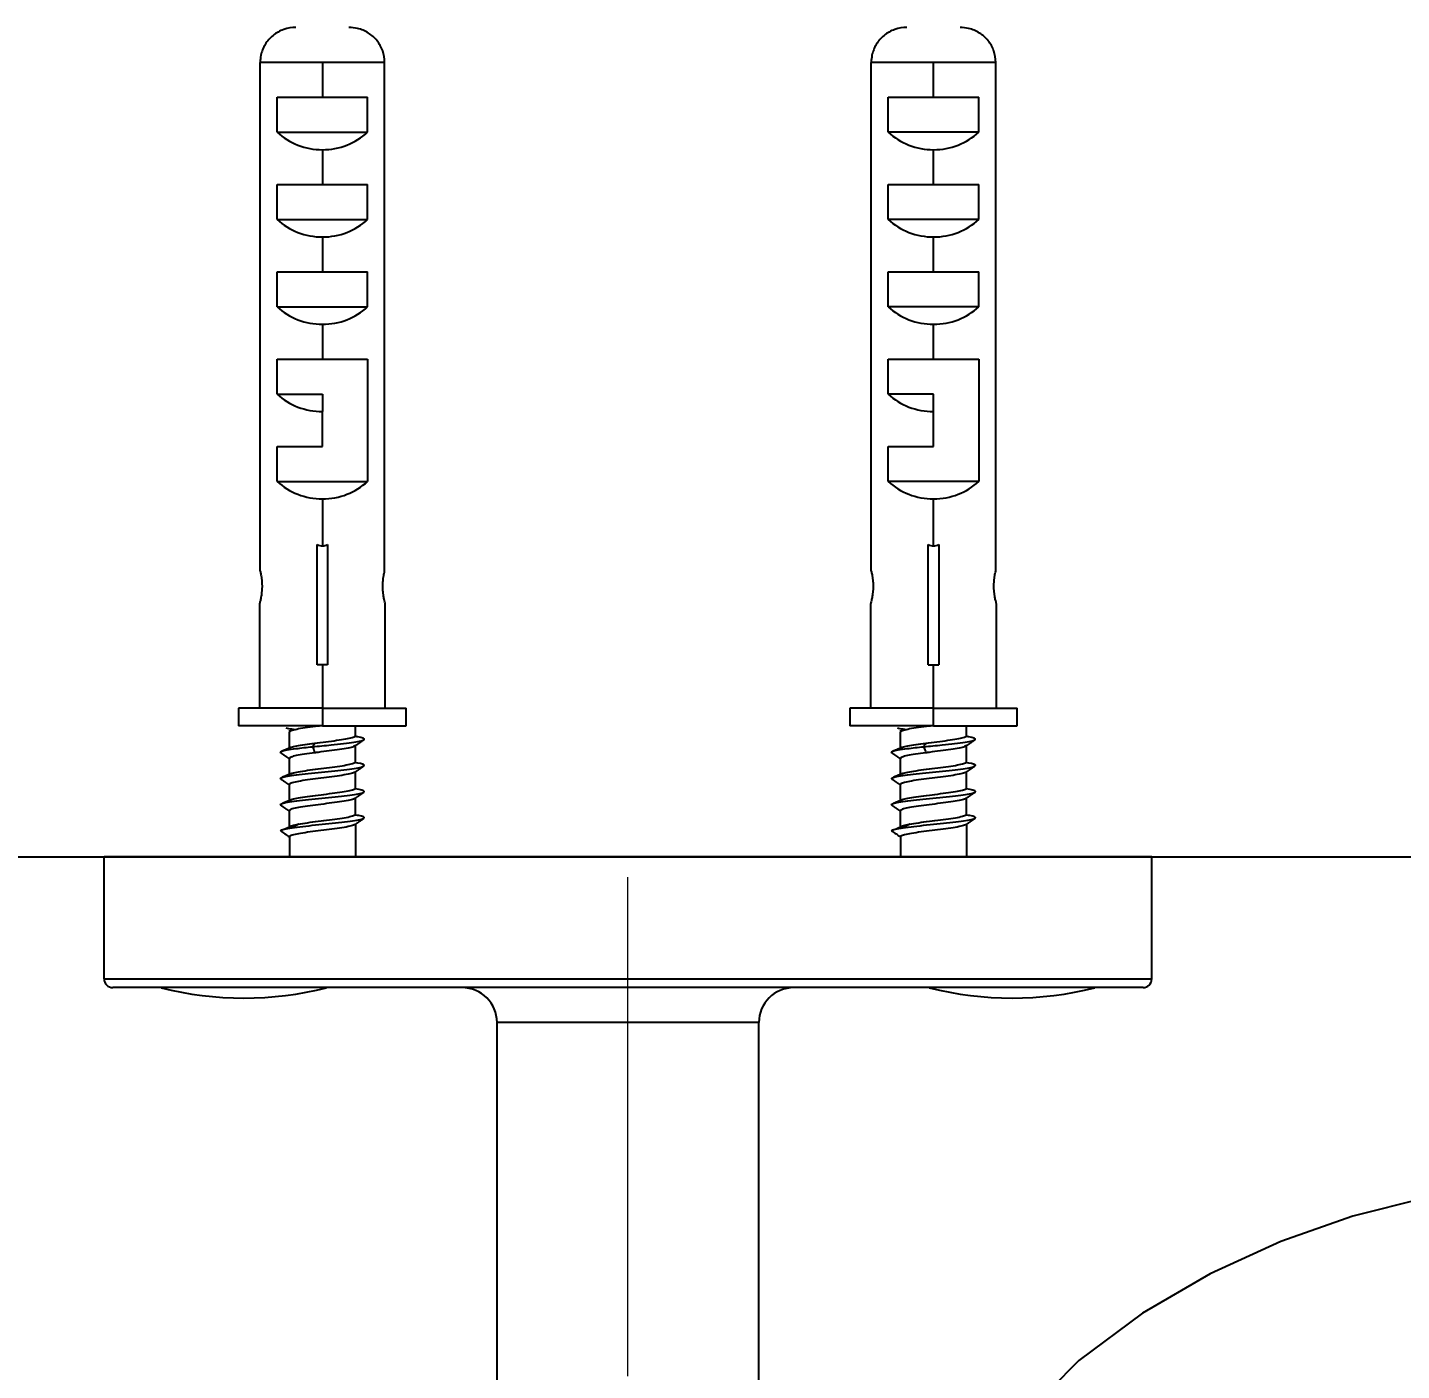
# Model space of a CAD drawing. Extents: x 0 to 3160, y 0 to 2315.
# Drawn here: x 944.7 to 1023.4, y 2002.6 to 2079.6 of the extents above; entities that cross this region are included whole.
import ezdxf

# ---------------------------------------------------------------- set-up
doc = ezdxf.new("R2010")
doc.units = 0
doc.header["$LTSCALE"] = 3
doc.header["$MEASUREMENT"] = 0
doc.header["$PDMODE"] = 3
doc.header["$PDSIZE"] = -10
doc.linetypes.add('CENTER2', pattern=[28.575, 19.05, -3.175, 3.175, -3.175])
doc.layers.get('0').update_dxf_attribs({"linetype": 'CONTINUOUS'})
doc.layers.get('DEFPOINTS').update_dxf_attribs({"linetype": 'CONTINUOUS'})
doc.layers.add('1', color=7, linetype='CONTINUOUS', true_color=0xffffff)
doc.layers.add('Cneter', color=1, linetype='CENTER2', lineweight=13)
doc.styles.add('Daelim Dimension', font='')
doc.styles.get('Daelim Dimension').set_extended_font_data('나눔고딕')
doc.dimstyles.new('DEFAULT', dxfattribs={"dimscale": 2, "dimtxt": 2, "dimasz": 2, "dimexe": 0, "dimexo": 2, "dimgap": 1, "dimtad": 1, "dimdec": 1, "dimzin": 9, "dimdsep": 46, "dimtxsty": 'Daelim Dimension', "dimcen": 0.5, "dimclrd": 252, "dimclre": 252, "dimclrt": 3, "dimadec": 1, "dimazin": 0, "dimtfac": 1, "dimtdec": 1, "dimtix": 1, "dimtmove": 0, "dimatfit": 3, "dimfxl": 1, "dimtolj": 1, "dimtzin": 1, "dimlwd": 9, "dimlwe": 9, "dimarcsym": 0})

# ---------------------------------------------------------------- blocks, each defined once
blk = doc.blocks.new('*D5')
at = {"color": 5, "lineweight": 9, "ltscale": 0.5, "transparency": 16777216}
for p, q in [((892.511, 2057.071), (892.511, 2184.128)), ((1065.753, 2057.071), (1065.753, 2184.128)), ((1057.753, 2182.128), (900.511, 2182.128))]:
    blk.add_line(p, q, dxfattribs=at)
at = {"color": 5, "ltscale": 0.5, "transparency": 16777216}
for points in [[(900.511, 2183.462), (900.511, 2180.795), (892.511, 2182.128)], [(1057.753, 2183.462), (1057.753, 2180.795), (1065.753, 2182.128)]]:
    blk.add_solid(points, dxfattribs=at)
at = {"layer": 'DEFPOINTS', "color": 0, "ltscale": 0.5, "transparency": 16777216}
for p in [(892.511, 2182.128), (892.511, 2053.071), (1065.753, 2053.071)]:
    blk.add_point(p, dxfattribs=at)
at = {"color": 7, "ltscale": 0.5, "transparency": 16777216, "insert": (979.132, 2195.015), "char_height": 20, "attachment_point": 5, "style": 'Daelim Dimension'}
blk.add_mtext('\\A1;150~200', dxfattribs=at)
blk = doc.blocks.new('*D6')
at = {"color": 5, "lineweight": 9, "ltscale": 0.5, "transparency": 16777216}
for p, q in [((904.238, 2000.409), (904.238, 2142.391)), ((1054.132, 1998.971), (1054.132, 2142.391)), ((912.238, 2140.391), (1046.132, 2140.391))]:
    blk.add_line(p, q, dxfattribs=at)
at = {"color": 5, "ltscale": 0.5, "transparency": 16777216}
for points in [[(912.238, 2141.724), (912.238, 2139.058), (904.238, 2140.391)], [(1046.132, 2141.724), (1046.132, 2139.058), (1054.132, 2140.391)]]:
    blk.add_solid(points, dxfattribs=at)
at = {"layer": 'DEFPOINTS', "color": 0, "ltscale": 0.5, "transparency": 16777216}
for p in [(1054.132, 2140.391), (904.238, 1996.409), (1054.132, 1994.971)]:
    blk.add_point(p, dxfattribs=at)
at = {"color": 7, "ltscale": 0.5, "transparency": 16777216, "insert": (979.185, 2153.25), "char_height": 20, "attachment_point": 5, "style": 'Daelim Dimension'}
blk.add_mtext('\\A1;150', dxfattribs=at)
blk = doc.blocks.new('*D12')
at = {"color": 5, "lineweight": 9, "ltscale": 0.5, "transparency": 16777216}
for p, q in [((1215.423, 2032.071), (1317.924, 2032.071)), ((1315.924, 2024.071), (1315.924, 1495.971)), ((983.132, 1487.971), (1317.924, 1487.971))]:
    blk.add_line(p, q, dxfattribs=at)
at = {"color": 5, "ltscale": 0.5, "transparency": 16777216}
for points in [[(1314.591, 2024.071), (1317.257, 2024.071), (1315.924, 2032.071)], [(1314.591, 1495.971), (1317.257, 1495.971), (1315.924, 1487.971)]]:
    blk.add_solid(points, dxfattribs=at)
at = {"layer": 'DEFPOINTS', "color": 0, "ltscale": 0.5, "transparency": 16777216}
for p in [(1211.423, 2032.071), (979.132, 1487.971), (1315.924, 1487.971)]:
    blk.add_point(p, dxfattribs=at)
at = {"color": 7, "ltscale": 0.5, "transparency": 16777216, "insert": (1303.152, 1760.021), "char_height": 20, "attachment_point": 5, "rotation": 90, "style": 'Daelim Dimension'}
blk.add_mtext('\\A1;544', dxfattribs=at)

msp = doc.modelspace()

# ---------------------------------------------------------------- linework, layer by layer
at = {"ltscale": 0.5}
msp.add_line((471.502, 2032.071), (1951.345, 2032.071), dxfattribs=at)
at = {"color": 7, "linetype": 'Continuous'}
for p, q in [((949.132, 2025.071), (949.132, 2032.071)), ((1009.132, 2032.071), (949.132, 2032.071)), ((1009.132, 2025.071), (1009.132, 2032.071)), ((1008.632, 2024.571), (949.632, 2024.571)), ((971.632, 1986.666), (971.632, 2022.571)), ((986.632, 1999.012), (986.632, 2022.571))]:
    msp.add_line(p, q, dxfattribs=at)
at = {"color": 9, "linetype": 'Continuous'}
for p, q in [((949.132, 2025.071), (1009.132, 2025.071)), ((986.632, 2022.571), (971.632, 2022.571))]:
    msp.add_line(p, q, dxfattribs=at)
at = {"color": 7, "linetype": 'Continuous'}
msp.add_lwpolyline([(1040.92, 2009.372), (1040.281, 2010.238), (1036.434, 2012.31), (1032.576, 2013.063), (1028.737, 2013.058), (1024.747, 2012.506), (1020.651, 2011.482), (1016.531, 2010.032), (1012.485, 2008.18), (1008.601, 2005.922), (1004.963, 2003.204), (1001.709, 1999.932)], dxfattribs=at)
for centre, radius, start, end in [((949.632, 2025.071), 0.5, 180, 270), ((1008.632, 2025.071), 0.5, 270, 0), ((957.132, 2043.278), 19.306, 255.78818, 284.21182), ((969.632, 2022.571), 2, 0, 90), ((988.632, 2022.571), 2, 90, 180), ((1001.132, 2043.278), 19.306, 255.78818, 284.21182)]:
    msp.add_arc(centre, radius, start, end, dxfattribs=at)
at = {"layer": '1', "color": 7, "linetype": 'Continuous'}
for p, q in [((961.632, 2077.571), (958.067, 2077.571)), ((958.067, 2048.437), (958.067, 2077.571)), ((965.197, 2077.571), (961.632, 2077.571)), ((961.632, 2077.571), (961.632, 2075.571)), ((965.197, 2048.437), (965.197, 2077.571)), ((996.632, 2077.571), (993.067, 2077.571)), ((993.067, 2048.437), (993.067, 2077.571)), ((1000.197, 2077.571), (996.632, 2077.571)), ((996.632, 2075.571), (996.632, 2077.571)), ((1000.197, 2048.437), (1000.197, 2077.571)), ((959.041, 2075.571), (961.632, 2075.571)), ((959.041, 2073.571), (959.041, 2075.571)), ((961.632, 2075.571), (964.222, 2075.571)), ((964.222, 2073.571), (964.222, 2075.571)), ((994.041, 2075.571), (996.632, 2075.571)), ((994.041, 2073.571), (994.041, 2075.571)), ((996.632, 2075.571), (999.222, 2075.571)), ((999.222, 2073.571), (999.222, 2075.571)), ((959.041, 2073.571), (964.222, 2073.571)), ((999.222, 2073.571), (994.041, 2073.571)), ((961.632, 2072.571), (961.632, 2070.571)), ((996.632, 2070.571), (996.632, 2072.571)), ((959.041, 2070.571), (961.632, 2070.571)), ((959.041, 2068.571), (959.041, 2070.571)), ((961.632, 2070.571), (964.222, 2070.571)), ((964.222, 2068.571), (964.222, 2070.571)), ((994.041, 2070.571), (996.632, 2070.571)), ((994.041, 2068.571), (994.041, 2070.571)), ((996.632, 2070.571), (999.222, 2070.571)), ((999.222, 2068.571), (999.222, 2070.571)), ((959.041, 2068.571), (964.222, 2068.571)), ((999.222, 2068.571), (994.041, 2068.571)), ((961.632, 2067.571), (961.632, 2065.571)), ((996.632, 2065.571), (996.632, 2067.571)), ((959.041, 2065.571), (961.632, 2065.571)), ((959.041, 2063.571), (959.041, 2065.571)), ((961.632, 2065.571), (964.222, 2065.571)), ((964.222, 2063.571), (964.222, 2065.571)), ((994.041, 2065.571), (996.632, 2065.571)), ((994.041, 2063.571), (994.041, 2065.571)), ((996.632, 2065.571), (999.222, 2065.571)), ((999.222, 2063.571), (999.222, 2065.571)), ((959.041, 2063.571), (964.222, 2063.571)), ((999.222, 2063.571), (994.041, 2063.571)), ((961.632, 2062.571), (961.632, 2060.571)), ((996.632, 2060.571), (996.632, 2062.571)), ((959.041, 2060.571), (961.632, 2060.571)), ((959.041, 2058.571), (959.041, 2060.571)), ((961.632, 2060.571), (964.222, 2060.571)), ((964.222, 2060.571), (964.222, 2053.571)), ((994.041, 2060.571), (996.632, 2060.571)), ((994.041, 2058.571), (994.041, 2060.571)), ((996.632, 2060.571), (999.222, 2060.571)), ((999.222, 2060.571), (999.222, 2053.571)), ((959.041, 2058.571), (961.632, 2058.571)), ((961.632, 2058.571), (961.632, 2057.571)), ((996.632, 2058.571), (994.041, 2058.571)), ((996.632, 2057.571), (996.632, 2058.571)), ((961.632, 2055.571), (961.632, 2057.571)), ((996.632, 2055.571), (996.632, 2057.571)), ((959.041, 2055.571), (961.632, 2055.571)), ((959.041, 2053.571), (959.041, 2055.571)), ((994.041, 2055.571), (996.632, 2055.571)), ((994.041, 2053.571), (994.041, 2055.571)), ((959.041, 2053.571), (964.222, 2053.571)), ((999.222, 2053.571), (994.041, 2053.571)), ((961.632, 2052.571), (961.632, 2049.877)), ((996.632, 2049.877), (996.632, 2052.571)), ((961.332, 2043.071), (961.332, 2049.948)), ((961.932, 2049.948), (961.932, 2043.071)), ((996.332, 2043.071), (996.332, 2049.948)), ((996.932, 2049.948), (996.932, 2043.071)), ((958.032, 2046.58), (958.032, 2040.571)), ((965.232, 2040.571), (965.232, 2046.58)), ((993.032, 2046.58), (993.032, 2040.571)), ((1000.232, 2040.571), (1000.232, 2046.58)), ((961.932, 2043.071), (961.332, 2043.071)), ((961.632, 2043.071), (961.632, 2040.571)), ((996.332, 2043.071), (996.932, 2043.071)), ((996.632, 2040.571), (996.632, 2043.071)), ((956.832, 2040.571), (956.832, 2039.571)), ((961.632, 2040.571), (956.832, 2040.571)), ((961.632, 2040.571), (961.632, 2039.571)), ((961.632, 2040.571), (966.432, 2040.571)), ((966.432, 2039.571), (966.432, 2040.571)), ((991.832, 2040.571), (991.832, 2039.571)), ((996.632, 2040.571), (991.832, 2040.571)), ((996.632, 2039.571), (996.632, 2040.571)), ((996.632, 2040.571), (1001.432, 2040.571)), ((1001.432, 2039.571), (1001.432, 2040.571)), ((961.632, 2039.571), (956.832, 2039.571)), ((959.743, 2039.314), (959.743, 2039.205)), ((959.743, 2038.293), (959.743, 2039.205)), ((961.632, 2039.571), (966.432, 2039.571)), ((963.52, 2039.007), (963.52, 2039.571)), ((996.632, 2039.571), (991.832, 2039.571)), ((994.743, 2039.314), (994.743, 2039.205)), ((994.743, 2038.293), (994.743, 2039.205)), ((996.632, 2039.571), (1001.432, 2039.571)), ((998.52, 2039.007), (998.52, 2039.571)), ((963.52, 2037.507), (963.52, 2038.434)), ((998.52, 2037.507), (998.52, 2038.434)), ((959.743, 2036.792), (959.743, 2037.705)), ((994.743, 2036.792), (994.743, 2037.705)), ((963.52, 2036.007), (963.52, 2036.955)), ((998.52, 2036.007), (998.52, 2036.955)), ((959.743, 2035.292), (959.743, 2036.205)), ((994.743, 2035.292), (994.743, 2036.205)), ((963.52, 2034.507), (963.52, 2035.455)), ((998.52, 2034.507), (998.52, 2035.455)), ((959.743, 2033.757), (959.743, 2034.705)), ((994.743, 2033.757), (994.743, 2034.705)), ((963.52, 2033.955), (963.52, 2032.071)), ((998.52, 2033.955), (998.52, 2032.071)), ((959.743, 2033.205), (959.743, 2032.071)), ((994.743, 2033.205), (994.743, 2032.071))]:
    msp.add_line(p, q, dxfattribs=at)
for centre, start_param, end_param in [((961.632, 2075.844), 3.90924, 4.712389), ((961.632, 2075.844), 4.712389, 5.515538), ((996.632, 2075.844), 3.90924, 4.712389), ((996.632, 2075.844), 4.712389, 5.515538), ((961.632, 2070.844), 3.90924, 4.712389), ((961.632, 2070.844), 4.712389, 5.515538), ((996.632, 2070.844), 3.90924, 4.712389), ((996.632, 2070.844), 4.712389, 5.515538), ((961.632, 2065.844), 3.90924, 4.712389), ((961.632, 2065.844), 4.712389, 5.515538), ((996.632, 2065.844), 3.90924, 4.712389), ((996.632, 2065.844), 4.712389, 5.515538), ((961.632, 2060.844), 3.90924, 4.712389), ((996.632, 2060.844), 3.90924, 4.712389), ((961.632, 2055.844), 3.90924, 4.712389), ((961.632, 2055.844), 4.712389, 5.515538), ((996.632, 2055.844), 3.90924, 4.712389), ((996.632, 2055.844), 4.712389, 5.515538)]:
    msp.add_ellipse(centre, major_axis=(3.6, 0), ratio=0.909091, start_param=start_param, end_param=end_param, dxfattribs=at)
for points, knots in [([(960.112, 2079.571), (959.878, 2079.571), (959.64, 2079.533), (959.197, 2079.379), (958.985, 2079.262), (958.627, 2078.971), (958.473, 2078.795), (958.239, 2078.41), (958.154, 2078.196), (958.081, 2077.844), (958.067, 2077.707), (958.067, 2077.571)], [0, 0, 0, 0, 0.222179, 0.222179, 0.444896, 0.444896, 0.660359, 0.660359, 0.872339, 0.872339, 1, 1, 1, 1]), ([(965.197, 2077.571), (965.197, 2077.793), (965.159, 2078.018), (965.012, 2078.437), (964.901, 2078.637), (964.623, 2078.984), (964.453, 2079.136), (964.075, 2079.374), (963.862, 2079.463), (963.483, 2079.553), (963.317, 2079.571), (963.152, 2079.571)], [0, 0, 0, 0, 0.210475, 0.210475, 0.420919, 0.420919, 0.631855, 0.631855, 0.844512, 0.844512, 1, 1, 1, 1]), ([(995.112, 2079.571), (994.878, 2079.571), (994.64, 2079.533), (994.197, 2079.379), (993.985, 2079.262), (993.627, 2078.971), (993.473, 2078.795), (993.239, 2078.41), (993.154, 2078.196), (993.081, 2077.844), (993.067, 2077.707), (993.067, 2077.571)], [0, 0, 0, 0, 0.222179, 0.222179, 0.444896, 0.444896, 0.660359, 0.660359, 0.872339, 0.872339, 1, 1, 1, 1]), ([(1000.197, 2077.571), (1000.197, 2077.793), (1000.159, 2078.018), (1000.012, 2078.437), (999.901, 2078.637), (999.623, 2078.984), (999.453, 2079.136), (999.075, 2079.374), (998.862, 2079.463), (998.483, 2079.553), (998.317, 2079.571), (998.152, 2079.571)], [0, 0, 0, 0, 0.210475, 0.210475, 0.420919, 0.420919, 0.631855, 0.631855, 0.844512, 0.844512, 1, 1, 1, 1]), ([(958.067, 2048.437), (958.08, 2048.381), (958.097, 2048.307), (958.129, 2048.136), (958.144, 2048.036), (958.166, 2047.826), (958.172, 2047.712), (958.174, 2047.49), (958.17, 2047.38), (958.152, 2047.173), (958.139, 2047.075), (958.11, 2046.898), (958.093, 2046.818), (958.063, 2046.689), (958.05, 2046.639), (958.035, 2046.584), (958.032, 2046.572), (958.032, 2046.571)], [0, 0, 0, 0, 0.130372, 0.130372, 0.260778, 0.260778, 0.390104, 0.390104, 0.5147, 0.5147, 0.638474, 0.638474, 0.766412, 0.766412, 0.897176, 0.897176, 1, 1, 1, 1]), ([(965.232, 2046.571), (965.232, 2046.571), (965.232, 2046.572), (965.229, 2046.58), (965.222, 2046.605), (965.201, 2046.688), (965.187, 2046.746), (965.156, 2046.89), (965.139, 2046.979), (965.112, 2047.174), (965.1, 2047.283), (965.089, 2047.504), (965.089, 2047.618), (965.098, 2047.833), (965.108, 2047.938), (965.134, 2048.13), (965.149, 2048.219), (965.176, 2048.349), (965.187, 2048.398), (965.197, 2048.437)], [0, 0, 0, 0, 0.025111, 0.025111, 0.149041, 0.149041, 0.273737, 0.273737, 0.402646, 0.402646, 0.533133, 0.533133, 0.659652, 0.659652, 0.782891, 0.782891, 0.908576, 0.908576, 1, 1, 1, 1]), ([(993.067, 2048.437), (993.08, 2048.381), (993.097, 2048.307), (993.129, 2048.136), (993.144, 2048.036), (993.166, 2047.826), (993.172, 2047.712), (993.174, 2047.49), (993.17, 2047.38), (993.152, 2047.173), (993.139, 2047.075), (993.11, 2046.898), (993.093, 2046.818), (993.063, 2046.689), (993.05, 2046.639), (993.035, 2046.584), (993.032, 2046.572), (993.032, 2046.571)], [0, 0, 0, 0, 0.130372, 0.130372, 0.260778, 0.260778, 0.390104, 0.390104, 0.5147, 0.5147, 0.638474, 0.638474, 0.766412, 0.766412, 0.897176, 0.897176, 1, 1, 1, 1]), ([(1000.232, 2046.571), (1000.232, 2046.571), (1000.232, 2046.572), (1000.229, 2046.58), (1000.222, 2046.605), (1000.201, 2046.688), (1000.187, 2046.746), (1000.156, 2046.89), (1000.139, 2046.979), (1000.112, 2047.174), (1000.1, 2047.283), (1000.089, 2047.504), (1000.089, 2047.618), (1000.098, 2047.833), (1000.108, 2047.938), (1000.134, 2048.13), (1000.149, 2048.219), (1000.176, 2048.349), (1000.187, 2048.398), (1000.197, 2048.437)], [0, 0, 0, 0, 0.025111, 0.025111, 0.149041, 0.149041, 0.273737, 0.273737, 0.402646, 0.402646, 0.533133, 0.533133, 0.659652, 0.659652, 0.782891, 0.782891, 0.908576, 0.908576, 1, 1, 1, 1]), ([(960.08, 2039.345), (959.944, 2039.363), (959.757, 2039.39), (959.609, 2039.417), (959.563, 2039.426)], [0, 0, 0, 0, 0.663259, 1, 1, 1, 1]), ([(961.634, 2039.581), (961.551, 2039.571), (961.469, 2039.56), (961.177, 2039.523), (960.968, 2039.495), (960.587, 2039.442), (960.412, 2039.415), (960.118, 2039.36), (959.996, 2039.333), (959.821, 2039.28), (959.767, 2039.252), (959.745, 2039.218), (959.743, 2039.212), (959.743, 2039.205)], [0, 0, 0, 0, 0.083074, 0.083074, 0.299494, 0.299494, 0.51592, 0.51592, 0.732355, 0.732355, 0.948771, 0.948771, 1, 1, 1, 1]), ([(961.194, 2038.576), (961.401, 2038.603), (961.62, 2038.63), (962.043, 2038.684), (962.254, 2038.711), (962.639, 2038.765), (962.817, 2038.793), (963.119, 2038.847), (963.245, 2038.874), (963.428, 2038.927), (963.488, 2038.955), (963.517, 2038.99), (963.52, 2038.999), (963.52, 2039.007)], [0, 0, 0, 0, 0.188476, 0.188476, 0.376983, 0.376983, 0.565472, 0.565472, 0.753985, 0.753985, 0.942472, 0.942472, 1, 1, 1, 1]), ([(995.08, 2039.345), (994.944, 2039.363), (994.757, 2039.39), (994.609, 2039.417), (994.563, 2039.426)], [0, 0, 0, 0, 0.663259, 1, 1, 1, 1]), ([(996.634, 2039.581), (996.551, 2039.571), (996.469, 2039.56), (996.177, 2039.523), (995.968, 2039.495), (995.587, 2039.442), (995.412, 2039.415), (995.118, 2039.36), (994.996, 2039.333), (994.821, 2039.28), (994.767, 2039.252), (994.745, 2039.218), (994.743, 2039.212), (994.743, 2039.205)], [0, 0, 0, 0, 0.083074, 0.083074, 0.299494, 0.299494, 0.51592, 0.51592, 0.732355, 0.732355, 0.948771, 0.948771, 1, 1, 1, 1]), ([(996.194, 2038.576), (996.401, 2038.603), (996.62, 2038.63), (997.043, 2038.684), (997.254, 2038.711), (997.639, 2038.765), (997.817, 2038.793), (998.119, 2038.847), (998.245, 2038.874), (998.428, 2038.927), (998.488, 2038.955), (998.517, 2038.99), (998.52, 2038.999), (998.52, 2039.007)], [0, 0, 0, 0, 0.188476, 0.188476, 0.376983, 0.376983, 0.565472, 0.565472, 0.753985, 0.753985, 0.942472, 0.942472, 1, 1, 1, 1]), ([(959.284, 2038.003), (959.209, 2038.039), (959.226, 2038.127), (959.931, 2038.25), (960.732, 2038.336), (961.075, 2038.372)], [0, 0, 0, 0, 0.297374, 0.71404, 1, 1, 1, 1]), ([(959.743, 2038.257), (959.743, 2038.284), (959.78, 2038.311), (959.923, 2038.365), (960.03, 2038.392), (960.298, 2038.446), (960.462, 2038.474), (960.813, 2038.525), (961.001, 2038.551), (961.194, 2038.576)], [0, 0, 0, 0, 0.254545, 0.254545, 0.509066, 0.509066, 0.763547, 0.763547, 1, 1, 1, 1]), ([(961.075, 2038.372), (961.419, 2038.407), (962.308, 2038.493), (963.565, 2038.631), (964.196, 2038.784), (963.905, 2038.897), (963.534, 2038.959), (963.464, 2038.97)], [0, 0, 0, 0, 0.17613, 0.432766, 0.689401, 0.946037, 1, 1, 1, 1]), ([(963.52, 2038.456), (963.52, 2038.428), (963.483, 2038.402), (963.341, 2038.348), (963.234, 2038.32), (962.966, 2038.266), (962.802, 2038.239), (962.438, 2038.186), (962.235, 2038.158), (961.818, 2038.104), (961.599, 2038.077), (961.323, 2038.042), (961.258, 2038.033), (961.194, 2038.025)], [0, 0, 0, 0, 0.188465, 0.188465, 0.376939, 0.376939, 0.565465, 0.565465, 0.75393, 0.75393, 0.942462, 0.942462, 1, 1, 1, 1]), ([(994.284, 2038.003), (994.209, 2038.039), (994.226, 2038.127), (994.931, 2038.25), (995.732, 2038.336), (996.075, 2038.372)], [0, 0, 0, 0, 0.297374, 0.71404, 1, 1, 1, 1]), ([(994.743, 2038.257), (994.743, 2038.284), (994.78, 2038.311), (994.923, 2038.365), (995.03, 2038.392), (995.298, 2038.446), (995.462, 2038.474), (995.813, 2038.525), (996.001, 2038.551), (996.194, 2038.576)], [0, 0, 0, 0, 0.254545, 0.254545, 0.509066, 0.509066, 0.763547, 0.763547, 1, 1, 1, 1]), ([(996.075, 2038.372), (996.419, 2038.407), (997.308, 2038.493), (998.565, 2038.631), (999.196, 2038.784), (998.905, 2038.897), (998.534, 2038.959), (998.464, 2038.97)], [0, 0, 0, 0, 0.17613, 0.432766, 0.689401, 0.946037, 1, 1, 1, 1]), ([(998.52, 2038.456), (998.52, 2038.428), (998.483, 2038.402), (998.341, 2038.348), (998.234, 2038.32), (997.966, 2038.266), (997.802, 2038.239), (997.438, 2038.186), (997.235, 2038.158), (996.818, 2038.104), (996.599, 2038.077), (996.323, 2038.042), (996.258, 2038.033), (996.194, 2038.025)], [0, 0, 0, 0, 0.188465, 0.188465, 0.376939, 0.376939, 0.565465, 0.565465, 0.75393, 0.75393, 0.942462, 0.942462, 1, 1, 1, 1]), ([(959.305, 2036.494), (959.238, 2036.521), (959.176, 2036.6), (959.74, 2036.73), (961.163, 2036.884), (962.773, 2037.037), (963.927, 2037.191), (964.148, 2037.334), (963.741, 2037.427), (963.477, 2037.468)], [0, 0, 0, 0, 0.084858, 0.242521, 0.400184, 0.557846, 0.715509, 0.873171, 1, 1, 1, 1]), ([(961.194, 2038.025), (960.986, 2037.998), (960.785, 2037.971), (960.427, 2037.916), (960.266, 2037.889), (960.006, 2037.836), (959.903, 2037.808), (959.775, 2037.756), (959.743, 2037.731), (959.743, 2037.706)], [0, 0, 0, 0, 0.254461, 0.254461, 0.508979, 0.508979, 0.763453, 0.763453, 1, 1, 1, 1]), ([(959.853, 2036.838), (959.924, 2036.865), (960.03, 2036.892), (960.298, 2036.946), (960.462, 2036.973), (960.825, 2037.027), (961.029, 2037.055), (961.446, 2037.109), (961.665, 2037.136), (962.087, 2037.19), (962.296, 2037.217), (962.676, 2037.271), (962.852, 2037.298), (963.146, 2037.352), (963.268, 2037.38), (963.442, 2037.433), (963.497, 2037.46), (963.518, 2037.494), (963.52, 2037.5), (963.52, 2037.507)], [0, 0, 0, 0, 0.120744, 0.120744, 0.242263, 0.242263, 0.363765, 0.363765, 0.485287, 0.485287, 0.606786, 0.606786, 0.728309, 0.728309, 0.849807, 0.849807, 0.971328, 0.971328, 1, 1, 1, 1]), ([(994.305, 2036.494), (994.238, 2036.521), (994.176, 2036.6), (994.74, 2036.73), (996.163, 2036.884), (997.773, 2037.037), (998.927, 2037.191), (999.148, 2037.334), (998.741, 2037.427), (998.477, 2037.468)], [0, 0, 0, 0, 0.084858, 0.242521, 0.400184, 0.557846, 0.715509, 0.873171, 1, 1, 1, 1]), ([(996.194, 2038.025), (995.986, 2037.998), (995.785, 2037.971), (995.427, 2037.916), (995.266, 2037.889), (995.006, 2037.836), (994.903, 2037.808), (994.775, 2037.756), (994.743, 2037.731), (994.743, 2037.706)], [0, 0, 0, 0, 0.254461, 0.254461, 0.508979, 0.508979, 0.763453, 0.763453, 1, 1, 1, 1]), ([(994.853, 2036.838), (994.924, 2036.865), (995.03, 2036.892), (995.298, 2036.946), (995.462, 2036.973), (995.825, 2037.027), (996.029, 2037.055), (996.446, 2037.109), (996.665, 2037.136), (997.087, 2037.19), (997.296, 2037.217), (997.676, 2037.271), (997.852, 2037.298), (998.146, 2037.352), (998.268, 2037.38), (998.442, 2037.433), (998.497, 2037.46), (998.518, 2037.494), (998.52, 2037.5), (998.52, 2037.507)], [0, 0, 0, 0, 0.120744, 0.120744, 0.242263, 0.242263, 0.363765, 0.363765, 0.485287, 0.485287, 0.606786, 0.606786, 0.728309, 0.728309, 0.849807, 0.849807, 0.971328, 0.971328, 1, 1, 1, 1]), ([(963.489, 2036.912), (963.471, 2036.9), (963.445, 2036.887), (963.341, 2036.847), (963.234, 2036.82), (962.966, 2036.767), (962.802, 2036.739), (962.438, 2036.685), (962.235, 2036.658), (961.818, 2036.605), (961.599, 2036.577), (961.177, 2036.522), (960.967, 2036.496), (960.587, 2036.442), (960.412, 2036.414), (960.118, 2036.36), (959.995, 2036.334), (959.821, 2036.28), (959.767, 2036.252), (959.745, 2036.218), (959.743, 2036.212), (959.743, 2036.206)], [0, 0, 0, 0, 0.053038, 0.053038, 0.168012, 0.168012, 0.282979, 0.282979, 0.397961, 0.397961, 0.512923, 0.512923, 0.627913, 0.627913, 0.742871, 0.742871, 0.857865, 0.857865, 0.97282, 0.97282, 1, 1, 1, 1]), ([(998.489, 2036.912), (998.471, 2036.9), (998.445, 2036.887), (998.341, 2036.847), (998.234, 2036.82), (997.966, 2036.767), (997.802, 2036.739), (997.438, 2036.685), (997.235, 2036.658), (996.818, 2036.605), (996.599, 2036.577), (996.177, 2036.522), (995.967, 2036.496), (995.587, 2036.442), (995.412, 2036.414), (995.118, 2036.36), (994.995, 2036.334), (994.821, 2036.28), (994.767, 2036.252), (994.745, 2036.218), (994.743, 2036.212), (994.743, 2036.206)], [0, 0, 0, 0, 0.053038, 0.053038, 0.168012, 0.168012, 0.282979, 0.282979, 0.397961, 0.397961, 0.512923, 0.512923, 0.627913, 0.627913, 0.742871, 0.742871, 0.857865, 0.857865, 0.97282, 0.97282, 1, 1, 1, 1]), ([(959.306, 2034.993), (959.267, 2035.009), (959.165, 2035.076), (959.499, 2035.194), (960.787, 2035.348), (962.413, 2035.501), (963.727, 2035.655), (964.202, 2035.808), (963.834, 2035.911), (963.516, 2035.962)], [0, 0, 0, 0, 0.048435, 0.207029, 0.365624, 0.524218, 0.682812, 0.841406, 1, 1, 1, 1]), ([(959.854, 2035.339), (959.925, 2035.366), (960.031, 2035.393), (960.297, 2035.446), (960.462, 2035.473), (960.825, 2035.527), (961.029, 2035.555), (961.445, 2035.608), (961.664, 2035.636), (962.087, 2035.69), (962.296, 2035.717), (962.676, 2035.771), (962.852, 2035.798), (963.146, 2035.852), (963.268, 2035.88), (963.442, 2035.933), (963.497, 2035.96), (963.518, 2035.994), (963.52, 2036.001), (963.52, 2036.007)], [0, 0, 0, 0, 0.120213, 0.120213, 0.241801, 0.241801, 0.363371, 0.363371, 0.484956, 0.484956, 0.606529, 0.606529, 0.728111, 0.728111, 0.849689, 0.849689, 0.971267, 0.971267, 1, 1, 1, 1]), ([(994.306, 2034.993), (994.267, 2035.009), (994.165, 2035.076), (994.499, 2035.194), (995.787, 2035.348), (997.413, 2035.501), (998.727, 2035.655), (999.202, 2035.808), (998.834, 2035.911), (998.516, 2035.962)], [0, 0, 0, 0, 0.048435, 0.207029, 0.365624, 0.524218, 0.682812, 0.841406, 1, 1, 1, 1]), ([(994.854, 2035.339), (994.925, 2035.366), (995.031, 2035.393), (995.297, 2035.446), (995.462, 2035.473), (995.825, 2035.527), (996.029, 2035.555), (996.445, 2035.608), (996.664, 2035.636), (997.087, 2035.69), (997.296, 2035.717), (997.676, 2035.771), (997.852, 2035.798), (998.146, 2035.852), (998.268, 2035.88), (998.442, 2035.933), (998.497, 2035.96), (998.518, 2035.994), (998.52, 2036.001), (998.52, 2036.007)], [0, 0, 0, 0, 0.120213, 0.120213, 0.241801, 0.241801, 0.363371, 0.363371, 0.484956, 0.484956, 0.606529, 0.606529, 0.728111, 0.728111, 0.849689, 0.849689, 0.971267, 0.971267, 1, 1, 1, 1]), ([(963.488, 2035.412), (963.47, 2035.4), (963.445, 2035.387), (963.341, 2035.348), (963.234, 2035.32), (962.966, 2035.266), (962.802, 2035.24), (962.439, 2035.185), (962.235, 2035.158), (961.818, 2035.104), (961.599, 2035.077), (961.177, 2035.023), (960.968, 2034.995), (960.587, 2034.942), (960.412, 2034.915), (960.118, 2034.86), (959.996, 2034.833), (959.821, 2034.78), (959.767, 2034.752), (959.745, 2034.719), (959.743, 2034.712), (959.743, 2034.706)], [0, 0, 0, 0, 0.052746, 0.052746, 0.167734, 0.167734, 0.282758, 0.282758, 0.397747, 0.397747, 0.512765, 0.512765, 0.627759, 0.627759, 0.742772, 0.742772, 0.857771, 0.857771, 0.972778, 0.972778, 1, 1, 1, 1]), ([(998.488, 2035.412), (998.47, 2035.4), (998.445, 2035.387), (998.341, 2035.348), (998.234, 2035.32), (997.966, 2035.266), (997.802, 2035.24), (997.439, 2035.185), (997.235, 2035.158), (996.818, 2035.104), (996.599, 2035.077), (996.177, 2035.023), (995.968, 2034.995), (995.587, 2034.942), (995.412, 2034.915), (995.118, 2034.86), (994.996, 2034.833), (994.821, 2034.78), (994.767, 2034.752), (994.745, 2034.719), (994.743, 2034.712), (994.743, 2034.706)], [0, 0, 0, 0, 0.052746, 0.052746, 0.167734, 0.167734, 0.282758, 0.282758, 0.397747, 0.397747, 0.512765, 0.512765, 0.627759, 0.627759, 0.742772, 0.742772, 0.857771, 0.857771, 0.972778, 0.972778, 1, 1, 1, 1]), ([(959.233, 2033.552), (959.233, 2033.588), (959.425, 2033.674), (960.431, 2033.811), (962.036, 2033.965), (963.478, 2034.119), (964.183, 2034.272), (963.952, 2034.385), (963.613, 2034.446), (963.552, 2034.456)], [0, 0, 0, 0, 0.116681, 0.286695, 0.456709, 0.626723, 0.796737, 0.966751, 1, 1, 1, 1]), ([(959.743, 2033.757), (959.743, 2033.784), (959.78, 2033.811), (959.923, 2033.865), (960.03, 2033.892), (960.298, 2033.946), (960.462, 2033.973), (960.825, 2034.028), (961.029, 2034.055), (961.446, 2034.108), (961.664, 2034.136), (962.087, 2034.19), (962.296, 2034.217), (962.676, 2034.271), (962.852, 2034.298), (963.146, 2034.352), (963.268, 2034.379), (963.442, 2034.433), (963.497, 2034.461), (963.518, 2034.494), (963.52, 2034.501), (963.52, 2034.507)], [0, 0, 0, 0, 0.108259, 0.108259, 0.216535, 0.216535, 0.324802, 0.324802, 0.433082, 0.433082, 0.541347, 0.541347, 0.649629, 0.649629, 0.757892, 0.757892, 0.866175, 0.866175, 0.974436, 0.974436, 1, 1, 1, 1]), ([(994.233, 2033.552), (994.233, 2033.588), (994.425, 2033.674), (995.431, 2033.811), (997.036, 2033.965), (998.478, 2034.119), (999.183, 2034.272), (998.952, 2034.385), (998.613, 2034.446), (998.552, 2034.456)], [0, 0, 0, 0, 0.116681, 0.286695, 0.456709, 0.626723, 0.796737, 0.966751, 1, 1, 1, 1]), ([(994.743, 2033.757), (994.743, 2033.784), (994.78, 2033.811), (994.923, 2033.865), (995.03, 2033.892), (995.298, 2033.946), (995.462, 2033.973), (995.825, 2034.028), (996.029, 2034.055), (996.446, 2034.108), (996.664, 2034.136), (997.087, 2034.19), (997.296, 2034.217), (997.676, 2034.271), (997.852, 2034.298), (998.146, 2034.352), (998.268, 2034.379), (998.442, 2034.433), (998.497, 2034.461), (998.518, 2034.494), (998.52, 2034.501), (998.52, 2034.507)], [0, 0, 0, 0, 0.108259, 0.108259, 0.216535, 0.216535, 0.324802, 0.324802, 0.433082, 0.433082, 0.541347, 0.541347, 0.649629, 0.649629, 0.757892, 0.757892, 0.866175, 0.866175, 0.974436, 0.974436, 1, 1, 1, 1]), ([(963.487, 2033.911), (963.469, 2033.899), (963.444, 2033.887), (963.341, 2033.848), (963.234, 2033.821), (962.966, 2033.766), (962.801, 2033.739), (962.438, 2033.686), (962.235, 2033.658), (961.818, 2033.604), (961.599, 2033.577), (961.177, 2033.523), (960.967, 2033.495), (960.587, 2033.441), (960.411, 2033.415), (960.117, 2033.361), (959.995, 2033.333), (959.821, 2033.279), (959.767, 2033.252), (959.745, 2033.219), (959.743, 2033.212), (959.743, 2033.206)], [0, 0, 0, 0, 0.05122, 0.05122, 0.16641, 0.16641, 0.281616, 0.281616, 0.396801, 0.396801, 0.512015, 0.512015, 0.627197, 0.627197, 0.742414, 0.742414, 0.857591, 0.857591, 0.972809, 0.972809, 1, 1, 1, 1]), ([(998.487, 2033.911), (998.469, 2033.899), (998.444, 2033.887), (998.341, 2033.848), (998.234, 2033.821), (997.966, 2033.766), (997.801, 2033.739), (997.438, 2033.686), (997.235, 2033.658), (996.818, 2033.604), (996.599, 2033.577), (996.177, 2033.523), (995.967, 2033.495), (995.587, 2033.441), (995.411, 2033.415), (995.117, 2033.361), (994.995, 2033.333), (994.821, 2033.279), (994.767, 2033.252), (994.745, 2033.219), (994.743, 2033.212), (994.743, 2033.206)], [0, 0, 0, 0, 0.05122, 0.05122, 0.16641, 0.16641, 0.281616, 0.281616, 0.396801, 0.396801, 0.512015, 0.512015, 0.627197, 0.627197, 0.742414, 0.742414, 0.857591, 0.857591, 0.972809, 0.972809, 1, 1, 1, 1])]:
    msp.add_open_spline(points, degree=3, knots=knots, dxfattribs=at)
for points, degree in [([(961.332, 2049.948), (961.383, 2049.924), (961.485, 2049.888), (961.583, 2049.877), (961.632, 2049.877)], 3), ([(961.632, 2049.877), (961.68, 2049.877), (961.779, 2049.888), (961.881, 2049.924), (961.932, 2049.948)], 3), ([(996.332, 2049.948), (996.383, 2049.924), (996.485, 2049.888), (996.583, 2049.877), (996.632, 2049.877)], 3), ([(996.632, 2049.877), (996.68, 2049.877), (996.779, 2049.888), (996.881, 2049.924), (996.932, 2049.948)], 3), ([(959.823, 2038.326), (959.56, 2038.216), (959.295, 2038.107)], 2), ([(961.194, 2038.576), (961.154, 2038.508), (961.115, 2038.439), (961.075, 2038.371)], 3), ([(961.075, 2038.372), (961.114, 2038.256), (961.154, 2038.141), (961.194, 2038.025)], 3), ([(963.491, 2038.414), (963.754, 2038.595), (964.016, 2038.775)], 2), ([(994.823, 2038.326), (994.56, 2038.216), (994.295, 2038.107)], 2), ([(996.194, 2038.576), (996.154, 2038.508), (996.115, 2038.439), (996.075, 2038.371)], 3), ([(996.075, 2038.372), (996.114, 2038.256), (996.154, 2038.141), (996.194, 2038.025)], 3), ([(998.491, 2038.414), (998.754, 2038.595), (999.016, 2038.775)], 2), ([(959.254, 2038.021), (959.499, 2037.853), (959.743, 2037.684)], 2), ([(994.254, 2038.021), (994.499, 2037.853), (994.743, 2037.684)], 2), ([(959.863, 2036.842), (959.592, 2036.728), (959.319, 2036.617)], 2), ([(963.483, 2036.908), (963.745, 2037.089), (964.008, 2037.269)], 2), ([(994.863, 2036.842), (994.592, 2036.728), (994.319, 2036.617)], 2), ([(998.483, 2036.908), (998.745, 2037.089), (999.008, 2037.269)], 2), ([(959.254, 2036.521), (959.499, 2036.353), (959.743, 2036.184)], 2), ([(994.254, 2036.521), (994.499, 2036.353), (994.743, 2036.184)], 2), ([(959.868, 2035.344), (959.598, 2035.231), (959.327, 2035.119)], 2), ([(963.483, 2035.408), (963.745, 2035.589), (964.007, 2035.769)], 2), ([(994.868, 2035.344), (994.598, 2035.231), (994.327, 2035.119)], 2), ([(998.483, 2035.408), (998.745, 2035.589), (999.007, 2035.769)], 2), ([(959.253, 2035.021), (959.498, 2034.853), (959.743, 2034.684)], 2), ([(994.253, 2035.021), (994.498, 2034.853), (994.743, 2034.684)], 2), ([(959.743, 2033.757), (959.573, 2033.689), (959.403, 2033.621), (959.233, 2033.553)], 3), ([(959.233, 2033.552), (959.403, 2033.437), (959.573, 2033.321), (959.744, 2033.206)], 3), ([(960.26, 2033.939), (960.056, 2033.832), (959.843, 2033.725)], 2), ([(963.482, 2033.907), (963.744, 2034.088), (964.007, 2034.268)], 2), ([(994.743, 2033.757), (994.573, 2033.689), (994.403, 2033.621), (994.233, 2033.553)], 3), ([(994.233, 2033.552), (994.403, 2033.437), (994.573, 2033.321), (994.744, 2033.206)], 3), ([(995.26, 2033.939), (995.056, 2033.832), (994.843, 2033.725)], 2), ([(998.482, 2033.907), (998.744, 2034.088), (999.007, 2034.268)], 2)]:
    msp.add_open_spline(points, degree=degree, dxfattribs=at)
at = {"layer": 'Cneter', "lineweight": 5, "ltscale": 0.5}
msp.add_line((979.132, 1487.971), (979.132, 2032.071), dxfattribs=at)

# ---------------------------------------------------------------- dimensions: what is measured, and where the dimension line sits
at = {"color": 5, "ltscale": 0.5}
dim = msp.add_linear_dim(base=(892.511, 2182.128), p1=(1065.753, 2053.071), p2=(892.511, 2053.071), text='150~200', dimstyle='DEFAULT', override={"dimtxt": 10, "dimasz": 4, "dimexe": 1, "dimdec": 0, "dimclrd": 5, "dimclre": 5, "dimclrt": 7}, dxfattribs=at)
dim.commit()
dim.dimension.update_dxf_attribs({"geometry": '*D5', "text_midpoint": (979.132, 2182.128), "dimtype": 160})
dim = msp.add_linear_dim(base=(1054.132, 2140.391), p1=(904.238, 1996.409), p2=(1054.132, 1994.971), dimstyle='DEFAULT', override={"dimtxt": 10, "dimasz": 4, "dimexe": 1, "dimdec": 0, "dimclrd": 5, "dimclre": 5, "dimclrt": 7}, dxfattribs=at)
dim.commit()
dim.dimension.update_dxf_attribs({"geometry": '*D6', "text_midpoint": (979.185, 2153.25)})
dim = msp.add_linear_dim(base=(1315.924, 1487.971), p1=(1211.423, 2032.071), p2=(979.132, 1487.971), angle=90, dimstyle='DEFAULT', override={"dimtxt": 10, "dimasz": 4, "dimexe": 1, "dimdec": 0, "dimclrd": 5, "dimclre": 5, "dimclrt": 7}, dxfattribs=at)
dim.commit()
dim.dimension.update_dxf_attribs({"geometry": '*D12', "text_midpoint": (1303.152, 1760.021)})

doc.saveas('drawing.dxf')
